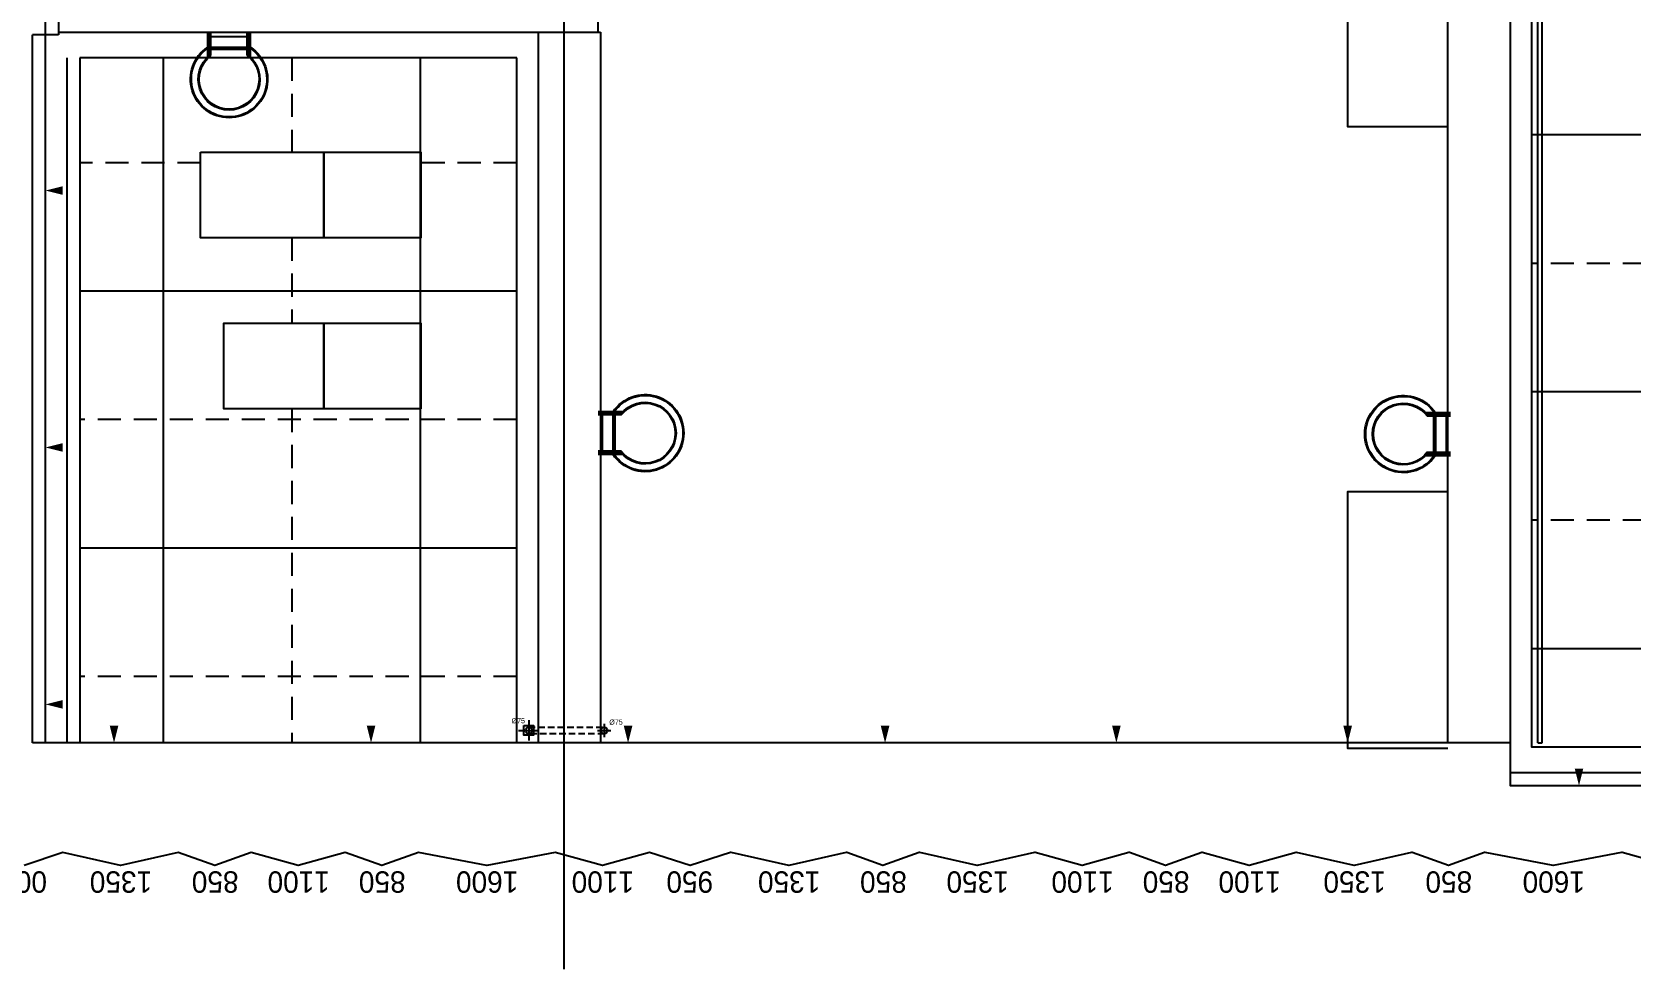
# Model space of a CAD drawing. Header units: millimetres. Extents: x 49504 to 178157, y 34455 to 150915.
# Drawn here: x 92396 to 111061, y 105515 to 116457 of the extents above; entities that cross this region are included whole.
import ezdxf
from ezdxf.enums import TextEntityAlignment as Align

# ---------------------------------------------------------------- set-up
doc = ezdxf.new("R2010")
doc.units = ezdxf.units.MM
doc.header["$LTSCALE"] = 300
doc.linetypes.add('HID', pattern=[2.8, 1.8, -1])
doc.linetypes.add('HIDDEN', pattern=[0.375, 0.25, -0.125])
for name, color, linetype in [('A-CEN', 1, 'Continuous'), ('A-ELE', 7, 'Continuous'), ('A-ELE-8', 8, 'Continuous'), ('A-ETC-LADDER', 8, 'Continuous'), ('A-FIN(EX)', 6, 'Continuous'), ('A-FIN-HANDRAIL', 5, 'Continuous'), ('A-SYM', 7, 'Continuous'), ('A-배수계획-2', 9, 'HIDDEN'), ('A-지붕바닥', 251, 'Continuous'), ('복합판넬', 6, 'Continuous'), ('우수계획', 7, 'Continuous'), ('장비패드', 7, 'Continuous'), ('트랜치', 8, 'Continuous')]:
    doc.layers.add(name, color=color, linetype=linetype)
doc.layers.add('A-TEXT-실명', color=3, linetype='Continuous', lineweight=9)
doc.layers.add('NOPLOT', color=191, linetype='Continuous', plot=False)
doc.styles.add('Gdim', font='Dotum.ttf')

# ---------------------------------------------------------------- blocks, each defined once
blk = doc.blocks.new('240513-전산요철 1600')
at = {"layer": 'NOPLOT', "linetype": 'Continuous', "style": 'Gdim'}
blk.add_text('1600', height=250, dxfattribs=at).set_placement((-512308, 49124), align=Align.MIDDLE_CENTER)
blk = doc.blocks.new('240513-전산요철 1100')
at = {"layer": 'NOPLOT', "linetype": 'Continuous', "style": 'Gdim'}
blk.add_text('1100', height=250, dxfattribs=at).set_placement((-513658, 49124), align=Align.MIDDLE_CENTER)
blk = doc.blocks.new('240513-전산요철 1350')
at = {"layer": 'NOPLOT', "linetype": 'Continuous', "style": 'Gdim'}
blk.add_text('1350', height=250, dxfattribs=at).set_placement((-509983, 49124), align=Align.MIDDLE_CENTER)
blk = doc.blocks.new('240513-전산요철 850')
at = {"layer": 'NOPLOT', "linetype": 'Continuous', "style": 'Gdim'}
blk.add_text('850', height=250, dxfattribs=at).set_placement((-511083, 49124), align=Align.MIDDLE_CENTER)
blk = doc.blocks.new('251127-전산동A 외장-PH')
at = {"layer": 'A-FIN(EX)', "rotation": 180}
for name, p in [('240513-전산요철 1350', (-794999, 1046655, 0)), ('240513-전산요철 850', (-794999, 1046655, 0)), ('240513-전산요철 1100', (-796599, 1046655, 0)), ('240513-전산요철 850', (-793049, 1046655, 0)), ('240513-전산요철 1600', (-793049, 1046655, 0)), ('240513-전산요철 1100', (-793049, 1046655, 0))]:
    blk.add_blockref(name, p, dxfattribs=at)
at = {"layer": 'NOPLOT', "linetype": 'Continuous', "style": 'Gdim'}
blk.add_text('900', height=250, dxfattribs=at).set_placement((-286152, 997531, 0), align=Align.MIDDLE_CENTER)
for s, p in [('950', (-278376, 997531, 0)), ('1350', (-277216, 997531, 0)), ('850', (-276116, 997531, 0)), ('1350', (-275016, 997531, 0)), ('1100', (-273791, 997531, 0)), ('850', (-272816, 997531, 0)), ('1100', (-271841, 997531, 0)), ('1350', (-270616, 997531, 0)), ('850', (-269516, 997531, 0)), ('1600', (-268291, 997531, 0))]:
    blk.add_text(s, height=250, rotation=180, dxfattribs=at).set_placement(p, align=Align.MIDDLE_CENTER)
blk = doc.blocks.new('LADDER')
at = {"color": 0}
for p, q in [((291, 500), (0, 500)), ((282, 490), (0, 490)), ((267, 472), (0, 472)), ((271, 462), (0, 462)), ((51, 462), (51, 38)), ((175, 462), (175, 38)), ((200, 462), (200, 38)), ((271, 38), (0, 38)), ((267, 28), (0, 28)), ((282, 10), (0, 10)), ((291, 0), (0, 0))]:
    blk.add_line(p, q, dxfattribs=at)
for radius, start, end in [(450, 213.749, 146.251), (440, 214.6235, 145.3765), (360, 218.0529, 141.9471), (350, 217.2597, 142.7403)]:
    blk.add_arc((550, 250), radius, start, end, dxfattribs=at)
blk = doc.blocks.new('A$Ca5d45634')
at = {"layer": 'A-ELE'}
blk.add_lwpolyline([(19350, -42281), (18803, -42130), (18795, -42130), (18000, -42281), (17205, -42130), (17198, -42130), (16775, -42282), (16352, -42130), (16346, -42130), (15675, -42281), (15004, -42130), (14997, -42130), (14450, -42281), (13903, -42130), (13898, -42130), (13475, -42282), (13052, -42130), (13047, -42130), (12500, -42281), (11953, -42130), (11946, -42130), (11275, -42281), (10604, -42130), (10598, -42130), (10175, -42282), (9752, -42130), (9746, -42130), (9075, -42281), (8404, -42130), (8397, -42130), (7925, -42282), (7450, -42129), (6900, -42281), (6349, -42129), (5550, -42281), (4752, -42130), (4325, -42282), (3899, -42129), (3350, -42281), (2801, -42129), (2375, -42282), (1948, -42128), (1275, -42281), (602, -42129), (150, -42282)], dxfattribs=at)
blk = doc.blocks.new('A$C4ff37237')
at = {"layer": '우수계획', "color": 1}
for p, q in [((0, 79, 0), (158, 79, 0)), ((79, 158, 0), (79, 0, 0))]:
    blk.add_line(p, q, dxfattribs=at)
at = {"layer": '우수계획', "color": 6, "lineweight": -3}
blk.add_circle((79, 79, 0), 37.5, dxfattribs=at)
at = {"layer": 'NOPLOT', "style": 'Gdim'}
blk.add_text('Ø75', height=60, dxfattribs=at).set_placement((217, 177), align=Align.MIDDLE)
blk = doc.blocks.new('A$Cacae0627')
at = {"layer": '우수계획', "color": 1}
for p, q in [((-528, 0), (528, 0)), ((0, 528), (0, -528))]:
    blk.add_line(p, q, dxfattribs=at)
at = {"layer": '우수계획', "color": 6, "lineweight": -3}
blk.add_lwpolyline([(-250, 250), (250, 250), (250, -250), (-250, -250)], close=True, dxfattribs=at)
blk.add_circle((0, 0), 167, dxfattribs=at)
blk = doc.blocks.new('A$Cfdea7a82')
at = {"layer": 'A-SYM', "xscale": 0.2249999999999964, "yscale": 0.2249999999999964, "zscale": 0.2249999999999964}
blk.add_blockref('A$Cacae0627', (204, 119, 0), dxfattribs=at)
at = {"layer": 'NOPLOT', "style": 'Gdim'}
blk.add_text('Ø75', height=60, dxfattribs=at).set_placement((82, 233), align=Align.MIDDLE)
blk = doc.blocks.new('청소용고리')
at = {"layer": 'A-TEXT-실명'}
blk.add_lwpolyline([(0, 0, 0, 100, 0), (200, 0, 100, 100, 0)], format="xyseb", dxfattribs=at)

msp = doc.modelspace()

# ---------------------------------------------------------------- linework, layer by layer
msp.add_line((92703.6, 116425), (92403.6, 116425))
at = {"layer": 'A-CEN'}
msp.add_line((98603.6, 150915), (98603.6, 105515), dxfattribs=at)
at = {"layer": 'A-ELE'}
for p, q in [((92403.6, 108155), (92403.6, 116425)), ((92703.6, 116455), (92703.6, 116425)), ((99003.6, 116455), (99033.6, 116455)), ((99033.6, 116455), (99033.6, 108155)), ((109653.6, 108155), (92403.6, 108155))]:
    msp.add_line(p, q, dxfattribs=at)
at = {"layer": 'A-ELE', "elevation": 0}
for points in [[(108923.6, 108155), (108923.6, 123385), (146233.6, 123385), (146233.6, 108155)], [(98303.6, 116455), (98303.6, 108155)]]:
    msp.add_lwpolyline(points, dxfattribs=at)
msp.add_lwpolyline([(109653.6, 122655), (145503.6, 122655), (145503.6, 107655), (109653.6, 107655)], close=True, dxfattribs=at)
at = {"layer": 'A-ELE-8', "ltscale": 2, "elevation": 0}
for points in [[(108923.6, 115350), (107753.6, 115350), (107753.6, 118950), (108923.6, 118950)], [(108923.6, 108090), (107753.6, 108090), (107753.6, 111090), (108923.6, 111090)]]:
    msp.add_lwpolyline(points, dxfattribs=at)
at = {"layer": 'A-FIN-HANDRAIL'}
msp.add_line((109973.6, 108155), (110023.6, 108155), dxfattribs=at)
at = {"layer": 'A-FIN-HANDRAIL', "elevation": 0}
for points in [[(109973.6, 108155), (109973.6, 122335), (145183.6, 122335), (145183.6, 108155)], [(110023.6, 108155), (110023.6, 122285), (145133.6, 122285), (145133.6, 108155)]]:
    msp.add_lwpolyline(points, dxfattribs=at)
at = {"layer": 'A-배수계획-2'}
for p, q in [((98194, 108338.3), (99075.5, 108338.3)), ((99075.5, 108263.3), (98194, 108263.3))]:
    msp.add_line(p, q, dxfattribs=at)
at = {"layer": 'A-지붕바닥'}
for p, q in [((93928.6, 116155), (93928.6, 108155)), ((96928.6, 116155), (96928.6, 108155)), ((145253.6, 115255), (109903.6, 115255)), ((98053.6, 113430), (92953.6, 113430)), ((145253.6, 112255), (109903.6, 112255)), ((98053.6, 110430), (92953.6, 110430)), ((145253.6, 109255), (109903.6, 109255))]:
    msp.add_line(p, q, dxfattribs=at)
at = {"layer": 'A-지붕바닥', "linetype": 'HID', "ltscale": 0.5}
for p, q in [((95428.6, 116155), (95428.6, 115055)), ((94363.6, 114930), (92953.6, 114930)), ((98053.6, 114930), (96933.6, 114930)), ((95428.6, 114055), (95428.6, 113055)), ((145253.6, 113755), (109903.6, 113755)), ((95428.6, 112055), (95428.6, 108155)), ((98053.6, 111930), (92953.6, 111930)), ((145253.6, 110755), (109903.6, 110755)), ((98053.6, 108930), (92953.6, 108930))]:
    msp.add_line(p, q, dxfattribs=at)
at = {"layer": '복합판넬', "elevation": 0}
msp.add_lwpolyline([(98768.6, 120920), (99003.6, 120920), (99003.6, 121805), (92703.6, 121805), (92703.6, 116455), (99003.6, 116455), (99003.6, 117290), (98768.6, 117290)], dxfattribs=at)
at = {"layer": '장비패드', "elevation": 0}
for points in [[(94363.6, 115055), (95803.6, 115055), (95803.6, 114055), (94363.6, 114055)], [(95803.6, 115055), (96933.6, 115055), (96933.6, 114055), (95803.6, 114055)], [(95803.6, 112055), (94633.6, 112055), (94633.6, 113055), (95803.6, 113055)], [(96933.6, 112055), (95803.6, 112055), (95803.6, 113055), (96933.6, 113055)]]:
    msp.add_lwpolyline(points, close=True, dxfattribs=at)
at = {"layer": '트랜치'}
for p, q in [((92553.6, 116425, 0), (92553.6, 121835, 0)), ((92553.6, 108155, 0), (92553.6, 116425, 0)), ((92803.6, 116155), (92803.6, 108155)), ((98053.6, 116155), (92953.6, 116155)), ((92953.6, 116155), (92953.6, 108155)), ((98053.6, 108155), (98053.6, 116155))]:
    msp.add_line(p, q, dxfattribs=at)
at = {"layer": '트랜치', "elevation": 0}
msp.add_lwpolyline([(109903.6, 122405), (145253.6, 122405), (145253.6, 108105), (109903.6, 108105)], close=True, dxfattribs=at)
msp.add_lwpolyline([(145503.6, 107805), (109653.6, 107805)], dxfattribs=at)

# ---------------------------------------------------------------- block references
at = {"linetype": 'Continuous', "xscale": -1, "rotation": 180}
for p in [(92553.6, 114605), (92553.6, 111605), (92553.6, 108605)]:
    msp.add_blockref('청소용고리', p, dxfattribs=at)
at = {"linetype": 'Continuous', "rotation": 90.00000000000001}
for p in [(93353.6, 108155), (96353.6, 108155), (99353.6, 108155), (102353.6, 108155), (105053.6, 108155), (107753.6, 108155), (110453.6, 107655)]:
    msp.add_blockref('청소용고리', p, dxfattribs=at)
at = {"layer": 'A-ELE'}
msp.add_blockref('A$Ca5d45634', (92153.6, 149005), dxfattribs=at)
at = {"layer": 'A-ETC-LADDER', "xscale": -1}
for p, rotation in [((94946.5, 116455), 90), ((99003.6, 112022.5), 180)]:
    msp.add_blockref('LADDER', p, dxfattribs=dict(at, rotation=rotation))
msp.add_blockref('LADDER', (108953.6, 111511.8), dxfattribs=at)
at = {"layer": 'A-FIN(EX)'}
msp.add_blockref('251127-전산동A 외장-PH', (378450, -891000), dxfattribs=at)
at = {"layer": 'A-지붕바닥'}
for name, p in [('A$Cfdea7a82', (97990.1, 108182)), ('A$C4ff37237', (98996.3, 108221.6))]:
    msp.add_blockref(name, p, dxfattribs=at)

doc.saveas('drawing.dxf')
